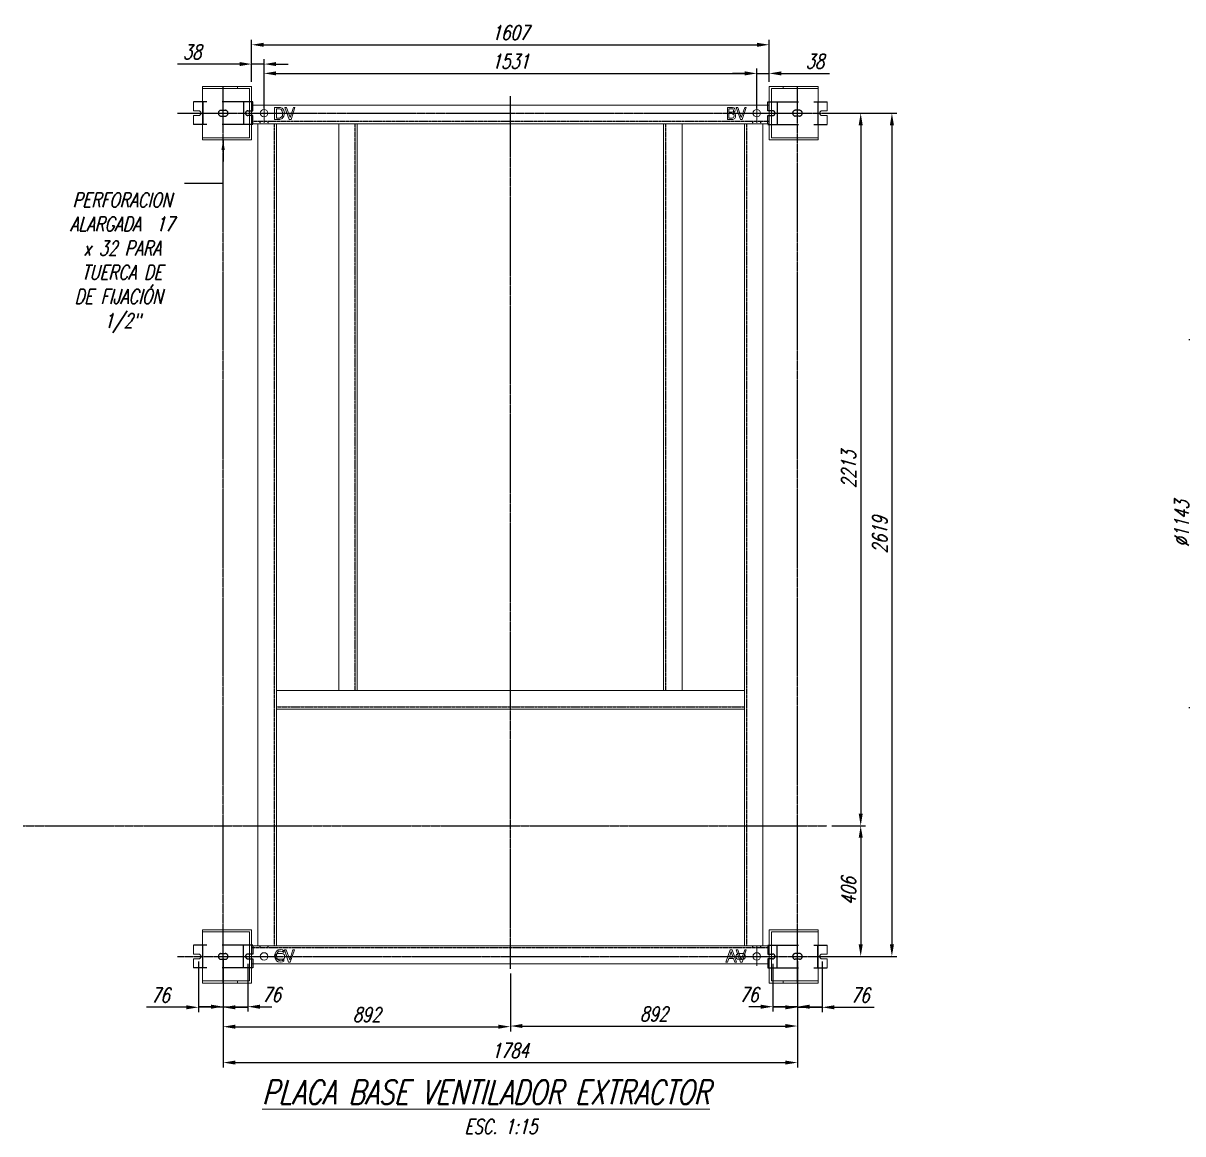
# Model space of a CAD drawing. Header units: millimetres. Extents: x 14484 to 44106, y -7531 to -758.
# Drawn here: x 14484 to 18086, y -7531 to -4081 of the extents above; entities that cross this region are included whole.
import ezdxf

# ---------------------------------------------------------------- set-up
doc = ezdxf.new("R2010")
doc.units = ezdxf.units.MM
doc.header["$LTSCALE"] = 15
doc.linetypes.add('CENTER', pattern=[2, 1.25, -0.25, 0.25, -0.25])
doc.linetypes.add('HIDDEN', pattern=[9.525, 6.35, -3.175])
doc.layers.add('IA-DIBUJO', color=3, linetype='Continuous', lineweight=30)
doc.layers.add('IA-TITLE', color=6, linetype='Continuous', lineweight=13)
for name, color, linetype in [('IA-DIM', 7, 'Continuous'), ('IA-EJES', 4, 'CENTER'), ('IA-SEGM', 1, 'HIDDEN'), ('IA-TEXT', 2, 'Continuous')]:
    doc.layers.add(name, color=color, linetype=linetype)
doc.styles.add('ING-AMB', font='romans.shx', dxfattribs={"width": 0.75, "oblique": 15})
doc.dimstyles.new('ING-AMB 12.5', dxfattribs={"dimscale": 12.5, "dimtxt": 3, "dimasz": 2.5, "dimexe": 1, "dimexo": 1, "dimgap": 1, "dimtad": 1, "dimdec": 0, "dimzin": 0, "dimdsep": 46, "dimtxsty": 'ING-AMB', "dimcen": 0.1, "dimclrd": 7, "dimclre": 7, "dimclrt": 2, "dimadec": 0, "dimazin": 0, "dimtfac": 1, "dimtdec": 0, "dimtmove": 0, "dimatfit": 3, "dimfxl": 1, "dimtolj": 1, "dimtzin": 0, "dimarcsym": 0})
doc.dimstyles.new('ING-AMB 15', dxfattribs={"dimscale": 15, "dimtxt": 3, "dimasz": 2.5, "dimexe": 1, "dimexo": 1, "dimgap": 1, "dimtad": 1, "dimdec": 0, "dimzin": 0, "dimdsep": 46, "dimtxsty": 'ING-AMB', "dimcen": 0.1, "dimclrd": 7, "dimclre": 7, "dimclrt": 2, "dimadec": 0, "dimazin": 0, "dimtfac": 1, "dimtdec": 0, "dimtmove": 0, "dimatfit": 0, "dimfxl": 1.25, "dimtolj": 1, "dimtzin": 0, "dimarcsym": 1})

# ---------------------------------------------------------------- blocks, each defined once
blk = doc.blocks.new('*D17')
at = {"layer": 'Defpoints', "color": 0, "transparency": 16777216}
for p in [(16975.3, -4360.7), (16974.3, -6979.7), (17182.5, -6979.7)]:
    blk.add_point(p, dxfattribs=at)
at = {"layer": 'IA-DIM', "color": 7, "lineweight": -2, "transparency": 16777216}
for p, q in [((16990.3, -4360.7), (17197.5, -4360.7)), ((17182.5, -4398.2), (17182.5, -6942.2)), ((16989.3, -6979.7), (17197.5, -6979.7))]:
    blk.add_line(p, q, dxfattribs=at)
at = {"layer": 'IA-DIM', "color": 7, "transparency": 16777216}
for points in [[(17176.3, -4398.2), (17188.8, -4398.2), (17182.5, -4360.7)], [(17176.3, -6942.2), (17188.8, -6942.2), (17182.5, -6979.7)]]:
    blk.add_solid(points, dxfattribs=at)
at = {"layer": 'IA-DIM', "color": 2, "transparency": 16777216, "insert": (17145, -5670.2), "char_height": 45, "attachment_point": 5, "rotation": 90, "style": 'ING-AMB'}
blk.add_mtext('\\A1;2619', dxfattribs=at)
blk = doc.blocks.new('*D16')
at = {"layer": 'Defpoints', "color": 0, "transparency": 16777216}
for p in [(17070, -4360.7), (16981.1, -6573.7), (17085.6, -6573.7)]:
    blk.add_point(p, dxfattribs=at)
at = {"layer": 'IA-DIM', "color": 7, "lineweight": -2, "transparency": 16777216}
for p, q in [((17085, -4360.7), (17100.6, -4360.7)), ((17085.6, -4398.2), (17085.6, -6536.2)), ((16996.1, -6573.7), (17100.6, -6573.7))]:
    blk.add_line(p, q, dxfattribs=at)
at = {"layer": 'IA-DIM', "color": 7, "transparency": 16777216}
for points in [[(17079.4, -4398.2), (17091.9, -4398.2), (17085.6, -4360.7)], [(17079.4, -6536.2), (17091.9, -6536.2), (17085.6, -6573.7)]]:
    blk.add_solid(points, dxfattribs=at)
at = {"layer": 'IA-DIM', "color": 2, "transparency": 16777216, "insert": (17048.1, -5467.2), "char_height": 45, "attachment_point": 5, "rotation": 90, "style": 'ING-AMB'}
blk.add_mtext('\\A1;2213', dxfattribs=at)
blk = doc.blocks.new('*D12')
at = {"layer": 'Defpoints', "color": 0, "transparency": 16777216}
for p in [(16981.1, -6573.7), (16993, -6979.7), (17085.6, -6979.7)]:
    blk.add_point(p, dxfattribs=at)
at = {"layer": 'IA-DIM', "color": 7, "lineweight": -2, "transparency": 16777216}
for p, q in [((16996.1, -6573.7), (17100.6, -6573.7)), ((17085.6, -6611.2), (17085.6, -6942.2)), ((17008, -6979.7), (17100.6, -6979.7))]:
    blk.add_line(p, q, dxfattribs=at)
at = {"layer": 'IA-DIM', "color": 7, "transparency": 16777216}
for points in [[(17079.4, -6611.2), (17091.9, -6611.2), (17085.6, -6573.7)], [(17079.4, -6942.2), (17091.9, -6942.2), (17085.6, -6979.7)]]:
    blk.add_solid(points, dxfattribs=at)
at = {"layer": 'IA-DIM', "color": 2, "transparency": 16777216, "insert": (17048.1, -6776.7), "char_height": 45, "attachment_point": 5, "rotation": 90, "style": 'ING-AMB'}
blk.add_mtext('\\A1;406', dxfattribs=at)
blk = doc.blocks.new('*D19')
at = {"layer": 'Defpoints', "color": 0, "transparency": 16777216}
for p in [(16801.3, -4148.2), (15193.9, -4278.3), (16801.3, -4278.3)]:
    blk.add_point(p, dxfattribs=at)
at = {"layer": 'IA-DIM', "color": 7, "lineweight": -2, "transparency": 16777216}
for p, q in [((15193.9, -4263.3), (15193.9, -4133.2)), ((16801.3, -4263.3), (16801.3, -4133.2)), ((15231.4, -4148.2), (16763.8, -4148.2))]:
    blk.add_line(p, q, dxfattribs=at)
at = {"layer": 'IA-DIM', "color": 7, "transparency": 16777216}
for points in [[(15231.4, -4142), (15231.4, -4154.5), (15193.9, -4148.2)], [(16763.8, -4142), (16763.8, -4154.5), (16801.3, -4148.2)]]:
    blk.add_solid(points, dxfattribs=at)
at = {"layer": 'IA-DIM', "color": 2, "transparency": 16777216, "insert": (15997.6, -4110.7), "char_height": 45, "attachment_point": 5, "style": 'ING-AMB'}
blk.add_mtext('\\A1;1607', dxfattribs=at)
blk = doc.blocks.new('*D20')
at = {"layer": 'Defpoints', "color": 0, "transparency": 16777216}
for p in [(15232.4, -4208.2), (15193.9, -4278.3), (15232.4, -4331.8)]:
    blk.add_point(p, dxfattribs=at)
at = {"layer": 'IA-DIM', "color": 7, "lineweight": -2, "transparency": 16777216}
for p, q in [((15156.4, -4208.2), (14963.3, -4208.2)), ((15193.9, -4263.3), (15193.9, -4193.2)), ((15232.4, -4208.2), (15193.9, -4208.2)), ((15232.4, -4316.8), (15232.4, -4193.2)), ((15269.9, -4208.2), (15307.4, -4208.2))]:
    blk.add_line(p, q, dxfattribs=at)
at = {"layer": 'IA-DIM', "color": 7, "transparency": 16777216}
for points in [[(15156.4, -4201.9), (15156.4, -4214.4), (15193.9, -4208.2)], [(15269.9, -4201.9), (15269.9, -4214.4), (15232.4, -4208.2)]]:
    blk.add_solid(points, dxfattribs=at)
at = {"layer": 'IA-DIM', "color": 2, "transparency": 16777216, "insert": (15008.9, -4170.7), "char_height": 45, "attachment_point": 5, "style": 'ING-AMB'}
blk.add_mtext('\\A1;38', dxfattribs=at)
blk = doc.blocks.new('*D18')
at = {"layer": 'Defpoints', "color": 0, "transparency": 16777216}
for p in [(16762.9, -4237.2), (16801.3, -4278.3), (16762.9, -4331.8)]:
    blk.add_point(p, dxfattribs=at)
at = {"layer": 'IA-DIM', "color": 7, "lineweight": -2, "transparency": 16777216}
for p, q in [((16725.4, -4237.2), (16687.9, -4237.2)), ((16762.9, -4316.8), (16762.9, -4222.2)), ((16762.9, -4237.2), (16801.3, -4237.2)), ((16801.3, -4263.3), (16801.3, -4222.2)), ((16838.8, -4237.2), (16988.7, -4237.2))]:
    blk.add_line(p, q, dxfattribs=at)
at = {"layer": 'IA-DIM', "color": 7, "transparency": 16777216}
for points in [[(16725.4, -4230.9), (16725.4, -4243.4), (16762.9, -4237.2)], [(16838.8, -4230.9), (16838.8, -4243.4), (16801.3, -4237.2)]]:
    blk.add_solid(points, dxfattribs=at)
at = {"layer": 'IA-DIM', "color": 2, "transparency": 16777216, "insert": (16943.2, -4199.7), "char_height": 45, "attachment_point": 5, "style": 'ING-AMB'}
blk.add_mtext('\\A1;38', dxfattribs=at)
blk = doc.blocks.new('*D14')
at = {"layer": 'Defpoints', "color": 0, "transparency": 16777216}
for p in [(15028.9, -6980.1), (15105.4, -6979.7), (15105.4, -7137.6)]:
    blk.add_point(p, dxfattribs=at)
at = {"layer": 'IA-DIM', "color": 7, "lineweight": -2, "transparency": 16777216}
for p, q in [((15028.9, -6995.1), (15028.9, -7152.6)), ((15105.4, -6994.7), (15105.4, -7152.6)), ((14991.4, -7137.6), (14866.9, -7137.6)), ((15105.4, -7137.6), (15028.9, -7137.6)), ((15142.9, -7137.6), (15180.4, -7137.6))]:
    blk.add_line(p, q, dxfattribs=at)
at = {"layer": 'IA-DIM', "color": 7, "transparency": 16777216}
for points in [[(14991.4, -7131.4), (14991.4, -7143.9), (15028.9, -7137.6)], [(15142.9, -7131.4), (15142.9, -7143.9), (15105.4, -7137.6)]]:
    blk.add_solid(points, dxfattribs=at)
at = {"layer": 'IA-DIM', "color": 2, "transparency": 16777216, "insert": (14910.4, -7100.1), "char_height": 45, "attachment_point": 5, "style": 'ING-AMB'}
blk.add_mtext('\\A1;76', dxfattribs=at)
blk = doc.blocks.new('*D13')
at = {"layer": 'Defpoints', "color": 0, "transparency": 16777216}
for p in [(15105.4, -6979.7), (15181.9, -6987.2), (15181.9, -7135.8)]:
    blk.add_point(p, dxfattribs=at)
at = {"layer": 'IA-DIM', "color": 7, "lineweight": -2, "transparency": 16777216}
for p, q in [((15105.4, -6994.7), (15105.4, -7150.8)), ((15181.9, -7002.2), (15181.9, -7150.8)), ((15067.9, -7135.8), (15030.4, -7135.8)), ((15105.4, -7135.8), (15181.9, -7135.8)), ((15219.4, -7135.8), (15256.9, -7135.8))]:
    blk.add_line(p, q, dxfattribs=at)
at = {"layer": 'IA-DIM', "color": 7, "transparency": 16777216}
for points in [[(15067.9, -7129.6), (15067.9, -7142.1), (15105.4, -7135.8)], [(15219.4, -7129.6), (15219.4, -7142.1), (15181.9, -7135.8)]]:
    blk.add_solid(points, dxfattribs=at)
at = {"layer": 'IA-DIM', "color": 2, "transparency": 16777216, "insert": (15255.9, -7098.3), "char_height": 45, "attachment_point": 5, "style": 'ING-AMB'}
blk.add_mtext('\\A1;76', dxfattribs=at)
blk = doc.blocks.new('*D15')
at = {"layer": 'Defpoints', "color": 0, "transparency": 16777216}
for p in [(15105.4, -6979.7), (16889.2, -7024.8), (16889.2, -7309.3)]:
    blk.add_point(p, dxfattribs=at)
at = {"layer": 'IA-DIM', "color": 7, "lineweight": -2, "transparency": 16777216}
for p, q in [((15105.4, -6994.7), (15105.4, -7324.3)), ((16889.2, -7039.8), (16889.2, -7324.3)), ((15142.9, -7309.3), (16851.7, -7309.3))]:
    blk.add_line(p, q, dxfattribs=at)
at = {"layer": 'IA-DIM', "color": 7, "transparency": 16777216}
for points in [[(15142.9, -7303), (15142.9, -7315.5), (15105.4, -7309.3)], [(16851.7, -7303), (16851.7, -7315.5), (16889.2, -7309.3)]]:
    blk.add_solid(points, dxfattribs=at)
at = {"layer": 'IA-DIM', "color": 2, "transparency": 16777216, "insert": (15997.3, -7271.8), "char_height": 45, "attachment_point": 5, "style": 'ING-AMB'}
blk.add_mtext('\\A1;1784', dxfattribs=at)
blk = doc.blocks.new('*D53')
at = {"layer": 'Defpoints', "color": 0, "transparency": 16777216}
for p in [(16762.9, -4237.1), (15232.4, -4360.7), (16762.9, -4360.7)]:
    blk.add_point(p, dxfattribs=at)
at = {"layer": 'IA-DIM', "color": 7, "lineweight": -2, "transparency": 16777216}
for p, q in [((15232.4, -4345.7), (15232.4, -4222.1)), ((15269.9, -4237.1), (16725.4, -4237.1)), ((16762.9, -4345.7), (16762.9, -4222.1))]:
    blk.add_line(p, q, dxfattribs=at)
at = {"layer": 'IA-DIM', "color": 7, "transparency": 16777216}
for points in [[(15269.9, -4230.8), (15269.9, -4243.3), (15232.4, -4237.1)], [(16725.4, -4230.8), (16725.4, -4243.3), (16762.9, -4237.1)]]:
    blk.add_solid(points, dxfattribs=at)
at = {"layer": 'IA-DIM', "color": 2, "transparency": 16777216, "insert": (15997.6, -4199.6), "char_height": 45, "attachment_point": 5, "style": 'ING-AMB'}
blk.add_mtext('\\A1;1531', dxfattribs=at)
blk = doc.blocks.new('*D55')
at = {"layer": 'Defpoints', "color": 0, "transparency": 16777216}
for p in [(16889.2, -6979.7), (16965.7, -6980.1), (16889.2, -7137.6)]:
    blk.add_point(p, dxfattribs=at)
at = {"layer": 'IA-DIM', "color": 7, "lineweight": -2, "transparency": 16777216}
for p, q in [((16889.2, -6994.7), (16889.2, -7152.6)), ((16965.7, -6995.1), (16965.7, -7152.6)), ((16851.7, -7137.6), (16814.2, -7137.6)), ((16889.2, -7137.6), (16965.7, -7137.6)), ((17003.2, -7137.6), (17127.6, -7137.6))]:
    blk.add_line(p, q, dxfattribs=at)
at = {"layer": 'IA-DIM', "color": 7, "transparency": 16777216}
for points in [[(16851.7, -7131.4), (16851.7, -7143.9), (16889.2, -7137.6)], [(17003.2, -7131.4), (17003.2, -7143.9), (16965.7, -7137.6)]]:
    blk.add_solid(points, dxfattribs=at)
at = {"layer": 'IA-DIM', "color": 2, "transparency": 16777216, "insert": (17084.1, -7100.1), "char_height": 45, "attachment_point": 5, "style": 'ING-AMB'}
blk.add_mtext('\\A1;76', dxfattribs=at)
blk = doc.blocks.new('*D54')
at = {"layer": 'Defpoints', "color": 0, "transparency": 16777216}
for p in [(16812.7, -6987.2), (16889.2, -6979.7), (16812.7, -7135.8)]:
    blk.add_point(p, dxfattribs=at)
at = {"layer": 'IA-DIM', "color": 7, "lineweight": -2, "transparency": 16777216}
for p, q in [((16812.7, -7002.2), (16812.7, -7150.8)), ((16889.2, -6994.7), (16889.2, -7150.8)), ((16775.2, -7135.8), (16737.7, -7135.8)), ((16889.2, -7135.8), (16812.7, -7135.8)), ((16926.7, -7135.8), (16964.2, -7135.8))]:
    blk.add_line(p, q, dxfattribs=at)
at = {"layer": 'IA-DIM', "color": 7, "transparency": 16777216}
for points in [[(16775.2, -7129.6), (16775.2, -7142.1), (16812.7, -7135.8)], [(16926.7, -7129.6), (16926.7, -7142.1), (16889.2, -7135.8)]]:
    blk.add_solid(points, dxfattribs=at)
at = {"layer": 'IA-DIM', "color": 2, "transparency": 16777216, "insert": (16738.7, -7098.3), "char_height": 45, "attachment_point": 5, "style": 'ING-AMB'}
blk.add_mtext('\\A1;76', dxfattribs=at)
blk = doc.blocks.new('*D57')
at = {"layer": 'Defpoints', "color": 0, "transparency": 16777216}
for p in [(15105.4, -6970.7), (15997.6, -7018), (15997.6, -7197.8)]:
    blk.add_point(p, dxfattribs=at)
at = {"layer": 'IA-DIM', "color": 7, "lineweight": -2, "transparency": 16777216}
for p, q in [((15105.4, -6985.7), (15105.4, -7212.8)), ((15997.6, -7033), (15997.6, -7212.8)), ((15142.9, -7197.8), (15960.1, -7197.8))]:
    blk.add_line(p, q, dxfattribs=at)
at = {"layer": 'IA-DIM', "color": 7, "transparency": 16777216}
for points in [[(15142.9, -7191.6), (15142.9, -7204.1), (15105.4, -7197.8)], [(15960.1, -7191.6), (15960.1, -7204.1), (15997.6, -7197.8)]]:
    blk.add_solid(points, dxfattribs=at)
at = {"layer": 'IA-DIM', "color": 2, "transparency": 16777216, "insert": (15551.5, -7160.3), "char_height": 45, "attachment_point": 5, "style": 'ING-AMB'}
blk.add_mtext('\\A1;892', dxfattribs=at)
blk = doc.blocks.new('*D58')
at = {"layer": 'Defpoints', "color": 0, "transparency": 16777216}
for p in [(15997.6, -7018), (16889.2, -7027.1), (16889.2, -7195.8)]:
    blk.add_point(p, dxfattribs=at)
at = {"layer": 'IA-DIM', "color": 7, "lineweight": -2, "transparency": 16777216}
for p, q in [((15997.6, -7033), (15997.6, -7210.8)), ((16889.2, -7042.1), (16889.2, -7210.8)), ((16035.1, -7195.8), (16851.7, -7195.8))]:
    blk.add_line(p, q, dxfattribs=at)
at = {"layer": 'IA-DIM', "color": 7, "transparency": 16777216}
for points in [[(16035.1, -7189.5), (16035.1, -7202), (15997.6, -7195.8)], [(16851.7, -7189.5), (16851.7, -7202), (16889.2, -7195.8)]]:
    blk.add_solid(points, dxfattribs=at)
at = {"layer": 'IA-DIM', "color": 2, "transparency": 16777216, "insert": (16443.4, -7158.3), "char_height": 45, "attachment_point": 5, "style": 'ING-AMB'}
blk.add_mtext('\\A1;892', dxfattribs=at)
blk = doc.blocks.new('*D69')
at = {"layer": 'Defpoints', "color": 0, "transparency": 16777216}
for p in [(18830.7, -5064.3), (18120.3, -6207.3), (18830.7, -6207.3)]:
    blk.add_point(p, dxfattribs=at)
at = {"layer": 'IA-DIM', "color": 7, "lineweight": -2, "transparency": 16777216}
for p, q in [((18815.7, -5064.3), (18105.3, -5064.3)), ((18120.3, -5101.8), (18120.3, -6169.8)), ((18815.7, -6207.3), (18105.3, -6207.3))]:
    blk.add_line(p, q, dxfattribs=at)
at = {"layer": 'IA-DIM', "color": 7, "transparency": 16777216}
for points in [[(18114.1, -5101.8), (18126.6, -5101.8), (18120.3, -5064.3)], [(18114.1, -6169.8), (18126.6, -6169.8), (18120.3, -6207.3)]]:
    blk.add_solid(points, dxfattribs=at)
at = {"layer": 'IA-DIM', "color": 2, "transparency": 16777216, "insert": (18082.8, -5635.8), "char_height": 45, "attachment_point": 5, "rotation": 90, "style": 'ING-AMB'}
blk.add_mtext('\\A1;%%C1143', dxfattribs=at)

msp = doc.modelspace()

# ---------------------------------------------------------------- linework, layer by layer
at = {"layer": 'IA-DIBUJO', "lineweight": 0}
for p, q in [((15012.9, -4325.7), (15012.9, -4353.2)), ((15012.9, -4353.2), (15028.9, -4353.2)), ((16981.7, -4353.2), (16965.7, -4353.2)), ((16981.7, -4325.7), (16981.7, -4353.2)), ((15012.9, -4368.2), (15012.9, -4395.7)), ((15012.9, -4368.2), (15028.9, -4368.2)), ((16981.7, -4368.2), (16965.7, -4368.2)), ((16981.7, -4368.2), (16981.7, -4395.7)), ((15012.9, -6972.2), (15012.9, -6944.7)), ((16981.7, -6972.2), (16981.7, -6944.7)), ((15012.9, -6972.2), (15028.9, -6972.2)), ((15012.9, -7014.7), (15012.9, -6987.2)), ((15012.9, -6987.2), (15028.9, -6987.2)), ((15275, -6970.7), (15288.5, -6970.7)), ((16719.5, -6970.7), (16706, -6970.7)), ((16981.7, -6972.2), (16965.7, -6972.2)), ((16981.7, -6987.2), (16965.7, -6987.2)), ((16981.7, -7014.7), (16981.7, -6987.2)), ((15275, -6988.6), (15288.5, -6988.6)), ((16719.5, -6988.6), (16706, -6988.6))]:
    msp.add_line(p, q, dxfattribs=at)
for points in [[(15041.6, -4443.7), (15041.6, -4277.6), (15193.9, -4277.6), (15193.9, -4443.7)], [(16953.7, -4443.7), (16953.7, -4277.6), (16801.3, -4277.6), (16801.3, -4443.7)], [(15295.5, -4360.7), (15294.1, -4351.1), (15288.6, -4345.6), (15283.1, -4342.8), (15274.9, -4342.8), (15265.3, -4342.8), (15265.3, -4379.9), (15274.9, -4379.9), (15281.8, -4379.9), (15288.6, -4377.1), (15294.1, -4370.3)], [(15290, -4360.7), (15290, -4368.9), (15285.9, -4373), (15280.4, -4375.8), (15274.9, -4375.8), (15270.8, -4375.8), (15270.8, -4346.9), (15274.9, -4346.9), (15280.4, -4346.9), (15284.5, -4348.3), (15288.6, -4353.8)], [(15328.4, -4342.8), (15324.3, -4342.8), (15313.3, -4374.4), (15302.4, -4342.8), (15296.9, -4342.8), (15310.6, -4379.9), (15316.1, -4379.9)], [(16697, -4368.9), (16695.6, -4362), (16690.1, -4359.3), (16694.3, -4355.2), (16695.6, -4351.1), (16694.3, -4346.9), (16691.5, -4344.2), (16687.4, -4342.8), (16681.9, -4342.8), (16672.3, -4342.8), (16672.3, -4379.9), (16683.3, -4379.9), (16688.8, -4379.9), (16694.3, -4377.1), (16697, -4373)], [(16690.1, -4351.1), (16690.1, -4355.2), (16688.8, -4356.5), (16686, -4357.9), (16683.3, -4357.9), (16676.4, -4357.9), (16676.4, -4346.9), (16681.9, -4346.9), (16686, -4346.9), (16688.8, -4346.9)], [(16729.9, -4342.8), (16725.8, -4342.8), (16714.8, -4374.4), (16703.9, -4342.8), (16698.4, -4342.8), (16712.1, -4379.9), (16717.6, -4379.9)], [(15213.1, -4393.6), (15213.1, -6946.7), (15270.8, -6946.7), (15270.8, -4393.6)], [(16692.9, -4368.9), (16691.5, -4371.6), (16690.1, -4374.4), (16686, -4375.8), (16680.5, -4375.8), (16676.4, -4375.8), (16676.4, -4362), (16683.3, -4362), (16686, -4362), (16688.8, -4363.4), (16691.5, -4364.8)], [(16782.1, -4393.6), (16782.1, -6946.7), (16724.5, -6946.7), (16724.5, -4393.6)], [(15041.6, -6896.6), (15041.6, -7062.7), (15193.9, -7062.7), (15193.9, -6896.6)], [(16953.7, -6896.6), (16953.7, -7062.7), (16801.3, -7062.7), (16801.3, -6896.6)], [(15283.1, -6997.5), (15290, -6996.1), (15294.1, -6994.8), (15294.1, -6987.9), (15290, -6992), (15283.1, -6993.4), (15279, -6992), (15274.9, -6989.3), (15272.2, -6985.1), (15270.8, -6978.3), (15272.2, -6971.4), (15274.9, -6965.9), (15277.7, -6963.2), (15283.1, -6963.2), (15290, -6964.6), (15294.1, -6967.3), (15294.1, -6961.8), (15290, -6959.1), (15283.1, -6957.7), (15276.3, -6959.1), (15270.8, -6963.2), (15266.7, -6970.1), (15265.3, -6978.3), (15266.7, -6986.5), (15270.8, -6993.4), (15276.3, -6996.1)], [(15327.1, -6959.1), (15321.6, -6959.1), (15312, -6990.6), (15301, -6959.1), (15295.5, -6959.1), (15307.9, -6997.5), (15313.3, -6997.5)], [(16666.8, -6997.5), (16672.3, -6997.5), (16676.4, -6986.5), (16690.1, -6986.5), (16694.3, -6997.5), (16699.7, -6997.5), (16686, -6959.1), (16680.5, -6959.1)], [(16688.8, -6982.4), (16677.8, -6982.4), (16683.3, -6964.6)], [(16729.9, -6959.1), (16725.8, -6959.1), (16714.8, -6990.6), (16703.9, -6959.1), (16698.4, -6959.1), (16712.1, -6997.5), (16717.6, -6997.5)]]:
    msp.add_lwpolyline(points, close=True, dxfattribs=at)
for points in [[(15041.6, -4284.5), (15187.1, -4284.5), (15187.1, -4436.8), (15041.6, -4436.8)], [(15150, -4278.3), (15150, -4285.2)], [(16953.7, -4284.5), (16808.2, -4284.5), (16808.2, -4436.8), (16953.7, -4436.8)], [(16845.2, -4278.3), (16845.2, -4285.2)], [(16801.3, -4336), (15193.9, -4336)], [(15232.4, -4390.9), (15232.4, -4331.8)], [(16762.9, -4390.9), (16762.9, -4331.8)], [(15193.9, -4393.6), (16801.3, -4393.6)], [(15265.3, -4360.7), (15310.6, -4360.7)], [(15464.3, -4393.6), (15464.3, -6154)], [(15522, -4393.6), (15522, -6154)], [(16530.9, -4393.6), (16473.3, -4393.6)], [(16473.3, -4393.6), (16473.3, -6154)], [(16530.9, -4393.6), (16530.9, -6154)], [(16690.1, -4359.3), (16690.1, -4359.3)], [(15270.8, -6154), (16724.5, -6154)], [(16724.5, -6211.6), (15270.8, -6211.6)], [(15041.6, -7055.8), (15187.1, -7055.8), (15187.1, -6903.5), (15041.6, -6903.5)], [(16953.7, -7055.8), (16808.2, -7055.8), (16808.2, -6903.5), (16953.7, -6903.5)], [(16801.3, -6946.7), (15193.9, -6946.7)], [(16762.9, -7008.5), (16762.9, -6948.1)], [(15294.1, -6967.3), (15294.1, -6967.3)], [(15193.9, -7003), (16801.3, -7003)], [(15294.1, -6987.9), (15294.1, -6987.9)], [(15150, -7062), (15150, -7055.2)], [(16845.2, -7062), (16845.2, -7055.2)]]:
    msp.add_lwpolyline(points, dxfattribs=at)
for centre in [(15232.4, -4360.7), (16762.9, -4360.7), (15232.4, -6979.7), (16762.9, -6979.7)]:
    msp.add_circle(centre, 11.7, dxfattribs=at)
for centre, radius, start, end in [((15028.9, -4360.7), 7.5, 270, 90), ((16965.7, -4360.7), 7.5, 90, 270), ((15028.9, -6979.7), 7.5, 270, 90), ((15275.7, -6979.7), 8.95, 94.3987, 265.6013), ((15287.8, -6979.7), 8.95, 274.3987, 85.6013), ((16706.7, -6979.7), 8.95, 94.3987, 265.6013), ((16718.8, -6979.7), 8.95, 274.3987, 85.6013), ((16965.7, -6979.7), 7.5, 90, 270)]:
    msp.add_arc(centre, radius, start, end, dxfattribs=at)
at = {"layer": 'IA-EJES', "ltscale": 0.25}
msp.add_line((15997.6, -7018), (15997.6, -4308.3), dxfattribs=at)
for points in [[(15105.4, -7062.4), (15105.4, -4278.3)], [(16889.2, -7062.4), (16889.2, -4278.3)], [(14963.8, -4360.7), (17029, -4360.7)], [(14484.3, -6573.7), (16981.1, -6573.7)], [(14963.2, -6979.7), (17029, -6979.7)]]:
    msp.add_lwpolyline(points, dxfattribs=at)
at = {"layer": 'IA-SEGM'}
for p, q in [((15197.9, -4325.7), (15012.9, -4325.7)), ((15041.9, -4325.7), (15041.9, -4395.7)), ((15098.6, -4351.7), (15112.1, -4351.7)), ((15168.9, -4325.7), (15168.9, -4395.7)), ((15182.4, -4353.2), (15197.9, -4353.2)), ((15197.9, -4353.2), (15197.9, -4325.7)), ((16796.7, -4353.2), (16796.7, -4325.7)), ((16796.7, -4325.7), (16981.7, -4325.7)), ((16812.1, -4353.2), (16796.7, -4353.2)), ((16825.7, -4325.7), (16825.7, -4395.7)), ((16895.9, -4351.7), (16882.4, -4351.7)), ((16952.7, -4325.7), (16952.7, -4395.7)), ((15098.6, -4369.6), (15112.1, -4369.6)), ((15197.9, -4368.2), (15182.4, -4368.2)), ((15197.9, -4392.9), (15197.9, -4368.2)), ((16796.7, -4392.9), (16796.7, -4368.2)), ((16796.7, -4368.2), (16812.1, -4368.2)), ((16895.9, -4369.6), (16882.4, -4369.6)), ((15197.9, -4395.7), (15012.9, -4395.7)), ((16796.7, -4395.7), (16981.7, -4395.7)), ((15197.9, -6944.7), (15012.9, -6944.7)), ((15041.9, -7014.7), (15041.9, -6944.7)), ((15168.9, -7014.7), (15168.9, -6944.7)), ((15197.9, -6947.4), (15197.9, -6972.2)), ((16796.7, -6944.7), (16981.7, -6944.7)), ((16796.7, -6947.4), (16796.7, -6972.2)), ((16825.7, -7014.7), (16825.7, -6944.7)), ((16952.7, -7014.7), (16952.7, -6944.7)), ((15098.6, -6970.7), (15112.1, -6970.7)), ((15197.9, -6972.2), (15182.4, -6972.2)), ((15182.4, -6987.2), (15197.9, -6987.2)), ((15197.9, -6987.2), (15197.9, -7014.7)), ((16796.7, -6972.2), (16812.1, -6972.2)), ((16812.1, -6987.2), (16796.7, -6987.2)), ((16796.7, -6987.2), (16796.7, -7014.7)), ((16895.9, -6970.7), (16882.4, -6970.7)), ((15197.9, -7014.7), (15012.9, -7014.7)), ((15098.6, -6988.6), (15112.1, -6988.6)), ((16796.7, -7014.7), (16981.7, -7014.7)), ((16895.9, -6988.6), (16882.4, -6988.6))]:
    msp.add_line(p, q, dxfattribs=at)
at = {"layer": 'IA-SEGM', "color": 1, "ltscale": 0.01}
for points in [[(16801.3, -4386.7), (15193.9, -4386.7)], [(15220, -4393.6), (15220, -4386.7)], [(15244.7, -4393.6), (15244.7, -4386.7)], [(15263.9, -4393.6), (15263.9, -6946.7)], [(15515.1, -6154), (15515.1, -4393.6)], [(16480.1, -6154), (16480.1, -4393.6)], [(16731.3, -4393.6), (16731.3, -6946.7)], [(16750.5, -4393.6), (16750.5, -4386.7)], [(16775.2, -4393.6), (16775.2, -4386.7)], [(15270.8, -6204.8), (16724.5, -6204.8)], [(15220, -6952.2), (15220, -6946.7)], [(15244.7, -6952.2), (15244.7, -6946.7)], [(16750.5, -6952.2), (16750.5, -6946.7)], [(16775.2, -6952.2), (16775.2, -6946.7)], [(15193.9, -6952.2), (16801.3, -6952.2)]]:
    msp.add_lwpolyline(points, dxfattribs=at)
at = {"layer": 'IA-SEGM'}
for centre, radius, start, end in [((15099.3, -4360.7), 8.95, 94.3987, 265.6013), ((15111.4, -4360.7), 8.95, 274.3987, 85.6013), ((15182.4, -4360.7), 7.5, 90, 270), ((16812.1, -4360.7), 7.5, 270, 90), ((16883.1, -4360.7), 8.95, 94.3987, 265.6013), ((16895.2, -4360.7), 8.95, 274.3987, 85.6013), ((15099.3, -6979.7), 8.95, 94.3987, 265.6013), ((15111.4, -6979.7), 8.95, 274.3987, 85.6013), ((15182.4, -6979.7), 7.5, 90, 270), ((16812.1, -6979.7), 7.5, 270, 90), ((16883.1, -6979.7), 8.95, 94.3987, 265.6013), ((16895.2, -6979.7), 8.95, 274.3987, 85.6013)]:
    msp.add_arc(centre, radius, start, end, dxfattribs=at)

# ---------------------------------------------------------------- texts
at = {"layer": 'IA-DIM', "color": 2, "insert": (15855.5, -7530.5), "char_height": 45, "attachment_point": 7, "style": 'ING-AMB'}
msp.add_mtext('ESC. 1:15', dxfattribs=at)
at = {"layer": 'IA-TEXT', "color": 2, "insert": (14791.8, -4825.1), "char_height": 45, "width": 354.697, "attachment_point": 5, "style": 'ING-AMB'}
msp.add_mtext('\\A1;PERFORACION ALARGADA  17 x 32 PARA TUERCA DE DE FIJACIÓN  1/2" ', dxfattribs=at)
at = {"layer": 'IA-TITLE', "insert": (14764.9, -7363.8), "char_height": 75, "attachment_point": 1, "style": 'ING-AMB'}
msp.add_mtext_dynamic_manual_height_columns('\\pi461.63956;{\\LPLACA BASE VENTILADOR EXTRACTOR}', width=2506.512, gutter_width=250, heights=[0], dxfattribs=at)

# ---------------------------------------------------------------- dimensions: what is measured, and where the dimension line sits
at = {"layer": 'IA-DIM', "color": 2}
for base, p1, p2, picture, middle in [((16801.3, -4148.2), (15193.9, -4278.3), (16801.3, -4278.3), '*D19', (15997.6, -4110.7)), ((15997.6, -7197.8), (15105.4, -6970.7), (15997.6, -7018), '*D57', (15551.5, -7160.3)), ((16889.2, -7309.3), (15105.4, -6979.7), (16889.2, -7024.8), '*D15', (15997.3, -7271.8)), ((16889.2, -7195.8), (15997.6, -7018), (16889.2, -7027.1), '*D58', (16443.4, -7158.3))]:
    dim = msp.add_linear_dim(base=base, p1=p1, p2=p2, dimstyle='ING-AMB 15', override={"dimpost": '\\X'}, dxfattribs=at)
    dim.commit()
    dim.dimension.update_dxf_attribs({"geometry": picture, "text_midpoint": middle})
for base, p1, p2, override, picture, middle in [((15232.3587, -4208.1717), (15193.9239, -4278.2986), (15232.3587, -4331.8328), {"dimpost": '\\X'}, '*D20', (15008.8513, -4208.1717)), ((16762.8866, -4237.0502), (15232.3587, -4360.6589), (16762.8866, -4360.6589), {"dimpost": '\\X'}, '*D53', (15997.6226, -4237.0502)), ((15105.3866, -7137.6189), (15028.8897, -6980.0626), (15105.3866, -6979.6589), {"dimpost": '\\X'}, '*D14', (14910.4186, -7137.6189)), ((15181.8835, -7135.8425), (15105.3866, -6979.6589), (15181.8835, -6987.1589), {"dimpost": '\\X', "dimtmove": 1}, '*D13', (15255.8835, -7135.8425))]:
    dim = msp.add_linear_dim(base=base, p1=p1, p2=p2, dimstyle='ING-AMB 15', override=override, dxfattribs=at)
    dim.commit()
    dim.dimension.update_dxf_attribs({"geometry": picture, "text_midpoint": middle, "dimtype": 160})
for base, p1, p2, override, picture, middle in [((16762.9, -4237.2), (16801.3, -4278.3), (16762.9, -4331.8), {"dimpost": '\\X'}, '*D18', (16943.2, -4237.2)), ((16812.6754, -7135.8425), (16889.1723, -6979.6589), (16812.6754, -6987.1589), {"dimpost": '\\X', "dimtmove": 1}, '*D54', (16738.6754, -7135.8425)), ((16889.1723, -7137.6189), (16965.6692, -6980.0626), (16889.1723, -6979.6589), {"dimpost": '\\X'}, '*D55', (17084.1404, -7137.6189))]:
    dim = msp.add_linear_dim(base=base, p1=p1, p2=p2, angle=180, dimstyle='ING-AMB 15', override=override, dxfattribs=at)
    dim.commit()
    dim.dimension.update_dxf_attribs({"geometry": picture, "text_midpoint": middle, "dimtype": 160})
for base, p1, p2, picture, middle in [((17182.5, -6979.7), (16975.3, -4360.7), (16974.3, -6979.7), '*D17', (17145, -5670.2)), ((17085.6, -6573.7), (17070, -4360.7), (16981.1, -6573.7), '*D16', (17048.1, -5467.2)), ((17085.6, -6979.7), (16981.1, -6573.7), (16993, -6979.7), '*D12', (17048.1, -6776.7))]:
    dim = msp.add_linear_dim(base=base, p1=p1, p2=p2, angle=90, dimstyle='ING-AMB 15', override={"dimpost": '\\X'}, dxfattribs=at)
    dim.commit()
    dim.dimension.update_dxf_attribs({"geometry": picture, "text_midpoint": middle})
at = {"layer": 'IA-DIM', "color": 1}
dim = msp.add_linear_dim(base=(18120.3, -6207.3), p1=(18830.7, -5064.3), p2=(18830.7, -6207.3), angle=90, text='%%C<>', dimstyle='ING-AMB 15', override={"dimpost": '\\X'}, dxfattribs=at)
dim.commit()
dim.dimension.update_dxf_attribs({"geometry": '*D69', "text_midpoint": (18082.8, -5635.8)})

# ---------------------------------------------------------------- leaders
at = {"layer": 'IA-TEXT'}
msp.add_leader([(15105.4, -4443.7), (15104.7, -4578.9), (14985.4, -4578.9)], dimstyle='ING-AMB 12.5', override={"dimgap": 1, "dimtad": 1}, dxfattribs=at)

doc.saveas('drawing.dxf')
